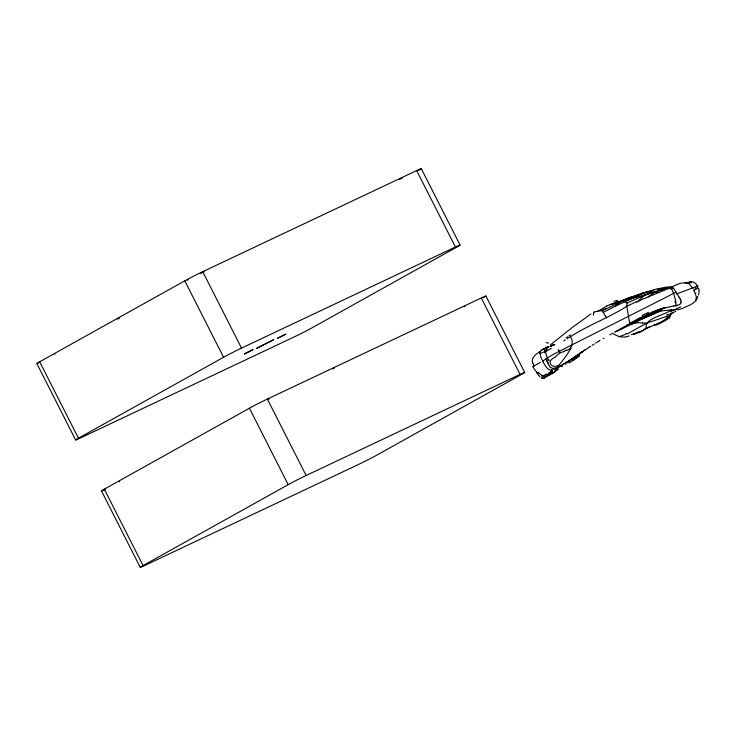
<?xml version="1.0" encoding="UTF-8"?>
<svg xmlns="http://www.w3.org/2000/svg" width="736" height="736" viewBox="0 0 736 736"><rect width="100%" height="100%" fill="white"/><g stroke="black" fill="none" stroke-linecap="round" stroke-linejoin="round"><path stroke-width="1.1" d="M699.2 290.913L698.648 295.044M636.162 301.806L626.805 306.259L629.538 322.607L629.998 323.214L639.777 317.924M626.824 306.066L627.109 303.02L628.618 302.275L648.904 293.526L662.777 289.322M697.848 296.249C696.56 303.241 688.638 305.504 682.953 308.09A21.464 8.952 80.8 0 1 682.456 308.458L678.436 309.644L671.664 309.957M557.032 367.724L566.481 355.506L570.63 348.754M672.235 312.45L670.606 314.686M571.716 345.865C572.958 342.645 572.074 333.206 567.143 338.818M667.405 319.065L668.5 318.403M532.919 366.786L533.72 366.206A24.371 0.81 -26.9 0 1 535.228 365.323L540.472 362.342M696.265 289.266L697.599 287.776M697.47 287.776L697.066 286.635M671.011 309.948C665.28 315.302 643.733 318.182 646.208 328.228M695.704 300.582L696.366 296.764L694.158 291.033M544.272 349.204L545.137 348.284M698.869 290.444L699.016 289.248L697.645 287.804M545.882 358.956L545.753 359.104A31.657 1.049 -26.9 0 1 545.293 359.462L542.469 361.192M638.25 300.914L644.11 295.716L653.872 290.334L643.54 293.379L617.099 305.339M541.705 377.651L544.143 375.544M551.853 372.103L550.786 373.262A21.022 0.515 -31.5 0 1 544.925 376.657M615.646 305.992C623.346 298.374 634.395 296.194 644.221 292.652A27.784 1.104 -13.7 0 1 644.543 292.597M671.471 313.876L671.545 313.794A15.925 4.352 -17.6 0 1 675.344 311.484L675.703 311.337M698.041 286.028L697.406 286.46M558.734 365.314C551.098 369.224 545.873 360.898 554.834 357.429C557.63 354.586 560.252 352.066 564.337 351.606M648.674 296.507L654.939 292.192L663.522 289.358M555.257 371.376L558.449 369.095M574.439 357.282L576.012 355.838M550.703 373.345L548.348 375.296M667.81 317.299L661.535 322.276L656.659 324.778M666.512 318.458L669.226 317.639M548.762 346.72C547.078 347.125 546.765 351.661 544.217 351.974M667.193 319.314L659.576 323.536M550.454 344.844L571.909 327.75L590.907 314.005M546.397 376.105L545.054 376.915L543.067 376.363M631.24 323.279L657.506 311.889M542.055 349.931L543.076 349.232M545.045 377.172L543.968 377.954M582.369 352.259L581.698 352.783M576.546 355.773L567.217 362.701M579.646 354.347L578.947 354.862M577.392 354.743L577.852 354.402M561.908 366.611L562.534 366.178M662.97 289.138L667.193 287.592M575.184 357.632L576.417 357.705M573.022 360.438L579.416 355.792L569.452 362.894M581.081 352.544L581.633 352.176M584.743 349.913L584.071 350.4M581.78 352.038L582.71 351.376M578.91 354.09L580.612 352.875M578.413 354.448L577.107 355.378M573.51 358.818L573.022 359.159M639.179 319.636L637.026 320.473L661.36 308.77L673.891 305.909M578.744 354.375L574.577 357.245M578.956 354.228L580.833 352.93M581.035 352.783L583.068 351.385M583.271 351.247L585.23 349.904M573.638 357.917L558.587 366.97A21.464 19.973 -71.7 0 1 557.4 367.448M585.424 349.775L587.328 348.487M568.201 362.462L567.723 362.784M587.705 348.238L589.573 347.006M566.076 337.861L567.631 336.83M567.474 361.753L565.579 362.995M567.824 361.523L569.784 360.235M565.579 364.2L566.048 363.888M589.941 346.766L590.686 346.288M569.968 360.116L572.065 358.754M564.07 363.98L561.945 365.35M645.012 329.176L639.023 332.819M645.481 328.872L664.286 320.684M570.952 348.045L566.803 350.483M592.149 345.34L594.164 344.062M539.792 351.569L535.366 354.899L532.873 358.119A6.974 6.035 70.9 0 0 532.487 362.296M570.556 336.646C588.469 324.972 608.828 317.878 626.805 306.259M572.277 358.625L574.365 357.3M561.78 365.461L555.698 369.095M568.928 335.966L570.639 334.88M565.303 339.968L563.794 340.906M621.12 328.652L620.052 329.259M596.362 342.691L595.626 343.151M597.098 342.24L598.957 341.108M593.961 311.99L598.166 311.07L603.474 308.016M548.035 375.544L546.535 376.418M552.267 373.814L555.192 371.441L544.346 377.964M600.088 340.437L599.334 340.888M549.424 374.716L548.863 374.56M579.618 353.252L580.18 352.93M621.524 328.412L622.435 327.879M605.24 315.845L603.207 312.441L614.707 306.424M603.189 338.615L603.98 338.155M598.322 311.043L602.655 310.601L621.202 301.493L643.282 292.937M556.131 367.853L556.241 367.798A15.925 1.288 -42.3 0 0 553.895 369.316M675.188 285.421L671.582 287.022M675.28 285.366L680 283.342L687.755 282.458M545.44 348.082L546.618 347.475M543.536 349.352L548.752 346.592M38.419 363.004A14.288 0.478 -26.9 0 1 39.67 361.772L184.8 280.839A14.288 0.478 -26.9 0 1 202.74 271.676L416.659 170.586A14.288 0.478 -26.9 0 1 418.471 170.412M117.613 319.148L119.609 318.035M78.448 438.205L223.578 357.273A14.288 0.478 -26.9 0 1 241.518 348.11L455.428 247.011A14.288 0.478 -26.9 0 1 457.24 246.845L312.11 327.778A14.288 0.478 -26.9 0 1 294.179 336.941L80.261 438.03A14.288 0.478 -26.9 0 1 78.448 438.205L39.67 361.772M143.069 565.588L288.199 484.656A14.288 0.478 -26.9 0 1 306.139 475.493L520.058 374.394A14.288 0.478 -26.9 0 1 521.87 374.228L376.74 455.161A14.288 0.478 -26.9 0 1 358.8 464.324L144.882 565.414A14.288 0.478 -26.9 0 1 143.069 565.588L104.3 489.155L249.43 408.222A14.288 0.478 -26.9 0 1 267.361 399.059L481.28 297.97A14.288 0.478 -26.9 0 1 483.092 297.795M609.85 334.825L610.503 334.466M623.07 327.52L623.76 327.143M611.828 333.73L611.165 334.098M612.711 333.242C617.053 336.564 623.53 338.45 629.225 335.938M551.945 370.806L552.442 370.53A12.88 4.168 -17.4 0 1 552.147 372.048M614.91 332.037L615.793 331.559M617.09 330.85L616.446 331.2M624.496 326.738L625.131 326.398M617.955 330.39L619.841 329.369M543.159 349.186L544.824 348.349M621.46 328.504L622.638 327.879M623.024 327.676L626.281 325.956M631.746 323.371L643.899 317.17M626.345 326.71L644.672 317.851M632.868 322.543L635.407 321.236L634.138 321.844M625.986 326.894L617.973 330.74M626.014 325.892L632.298 322.846L631.065 323.362M654.037 325.119L654.313 324.972A8.74 6.642 64 0 0 656.586 324.769M651.222 314.806L651.746 314.493L643.006 318.265L651.158 314.842M627.596 325.11L626.75 325.524L627.79 325.008M661.13 308.715L659.842 309.368M668.334 315.864L646.521 323.196L627.311 333.896M635.591 321.135L636.75 320.556M581.035 352.47L581.532 352.222M643.42 292.854L656.291 289.101L665.942 287.15M626.658 325.505L629.252 324.272M631.608 323.398L629.556 324.125M636.953 320.454L642.142 317.915M659.502 309.534L646.604 314.493M632.574 322.616L633.917 321.954M665.804 307.262L665.068 307.62M663.016 307.988L661.977 308.476M644.524 316.802L659.557 309.46M659.116 323.757L658.637 323.987M649.52 314.474L646.512 315.891M635.573 321.154L636.852 320.519L636.143 320.878M664.323 307.979L655.224 312.11M332.516 368.957L334.595 367.972M606.326 306.139L606.887 305.891M642.565 317.722L646.208 316.038M554.705 344.448L550.28 346.27L554.751 344.512L550.528 346.076L552.534 345.377M581.826 352.084L582.461 351.799M643.89 330.124L643.384 330.354M675.63 292.33L673.569 293.333L671.517 288.549M626.64 325.349L627.504 324.953M628.102 324.686L629.022 324.272M655.647 311.54L642.132 316.71M629.648 323.987L630.918 323.426M607.172 305.762L631.332 297.077M665.942 319.985L664.47 320.611M649.741 314.465L664.084 308.016M659.806 309.359L660.302 309.148M637.128 320.675L645.564 317.455A36.036 1.739 -22.9 0 1 646.328 317.142L661.011 310.914L671.563 309.957M660.422 309.092L661.259 308.752M652.252 311.99L661.37 308.77M692.732 287.905L697.185 286.175M641.553 299.57L646.521 297.62M692.935 288.632L692.585 287.969L676.356 294.032M646.824 297.5L668.923 288.365M617.66 330.869L616.446 331.31M543.113 352.158L540.187 353.593L540.518 355.81A21.574 21.556 87.2 0 0 541.503 358.542M628.176 324.916L632.518 323.49M615.186 302.487L618.019 301.686M695.345 289.736L693.662 290.058L693.974 290.683M655.086 292.118L610.089 304.649M697.286 286.138L697.783 285.982M643.604 293.351L646.926 291.778M550.537 346.049L552.423 345.46M533.25 366.74L532.956 366.804A21.197 13.828 69.8 0 0 537.988 373.327M615.563 331.596L614.992 331.752M657.763 311.816L661.011 310.914M657.349 289.441L667.304 287.997M670.846 287.224L671.591 287.104M574.65 357.227L575.653 357.264M655.316 312.46L655.482 312.423A32.025 1.279 -22.5 0 1 655.325 312.487L654.856 312.496M690.037 282.173L691.306 282.044M663.513 289.423L662.961 289.46M689.65 282.228L688.997 282.311M688.85 282.33L687.866 282.44M619.887 336.582L619.059 336.656M687.948 282.983L689.954 282.891M668.776 287.399L669.392 287.344M552.442 370.53C546.278 370.383 543.95 363.115 541.475 358.552M684.6 282.753L689.117 283.774L692.585 287.969M601.202 310.675L601.266 310.675A27.315 2.594 -29.9 0 1 605.93 308.292M637.284 322.653L642.215 322.92M634.349 334.53L633.65 334.484M663.421 321.42L662.188 321.264M646.521 323.196L642.399 322.948M630.789 323.463L630.246 323.352M602.342 310.721L603.207 312.441M553.187 368.561L549.902 367.034L546.434 360.024M625.296 302.054L627.1 302.993M541.88 375.599L538.31 372.416M666.945 318.32L667.414 318.872M547.234 375.047L546.287 374.1M576.546 357.77L576.325 357.346M540.114 377.016L538.605 375.342M673.173 287.748L675.832 291.732M536.737 372.922L538.467 375.038M605.443 316.112L606.657 317.796M545.919 358.837L553.656 354.172L664.277 298.2A74.538 2.475 -26.9 0 0 665.749 297.436L666.236 297.178A39.56 1.316 -26.9 0 0 670.901 294.74L673.587 293.379L675.501 300.04M679.043 297.068L676.191 292.358M679.135 297.215L680.248 299.009M548.164 363.391L546.434 359.922M421.277 168.599L460.055 245.033M485.898 295.982L524.676 372.416M416.659 170.586L455.428 247.011M481.28 297.97L520.058 374.394M202.74 271.676L241.518 348.11M267.361 399.059L306.139 475.493M184.8 280.839L223.578 357.273M249.43 408.222L288.199 484.656M36.864 363.584L75.642 440.018M101.485 490.967L140.263 567.401M680.69 299.828L681.03 300.582M549.166 360.741L548.532 359.278M676.163 302.882L675.97 302.137M675.74 301.134L675.538 300.205M532.478 363.023L532.34 362.305M559.581 351.55L559.728 352.811M539.838 353.584A4.839 4.83 0 0 1 541.917 349.729M545.91 349.269A10.617 0.515 -4.7 0 1 546.287 349.223M546.14 342.728A29.376 10.534 -47.8 0 1 548.688 343.178M534.124 365.93A11.491 8.648 70.7 0 1 532.919 362.922M604.136 307.501A21.74 19.403 80.9 0 1 606.418 306.406M593.409 315.192A22.264 5.916 64.5 0 1 594.108 312.257M613.99 301.328A27.315 4.434 -34.9 0 1 617.734 300.61M648.26 296.792A20.387 13.285 59.7 0 1 648.6 296.424M669.079 288.659A4.379 2.999 44.3 0 1 671.388 289.018M671.885 287.85A4.379 1.693 52.5 0 1 673.136 288.668M547.271 357.457A7.949 2.548 64.5 0 1 545.689 350.244M551.319 348.404A9.09 0.488 -29.6 0 1 545.266 351.67M544.309 352.682A7.102 2.723 79.5 0 1 544.686 350.069M626.658 305.974A20.571 4.536 65.5 0 1 626.676 305.799M638.048 301.364A22.218 2.024 -23.2 0 1 640.89 300.205M636.318 302.22A23.69 2.926 -23.6 0 1 638.14 301.438M690.672 282.744A7.949 7.848 63.6 0 1 691.113 282.836M663.467 289.082A23.69 1.288 -16.5 0 1 663.108 289.101M664.231 288.99A22.218 1.113 -18.8 0 1 664.074 289.018M665.979 287.38A32.172 31.17 -70.1 0 1 672.06 286.884M546.13 347.521A4.591 0.929 -16.6 0 1 548.808 346.435M558.228 349.499A7.323 0.57 64.8 0 1 559.047 351.21M559.378 351.228A8.114 4.232 78.8 0 1 559.443 351.56M614.79 306.599A27.784 5.667 -25 0 1 615.692 306.176M615.609 305.863A26.864 5.667 -25 0 1 617.099 305.192M656.512 292.505A33.166 4.306 -13.7 0 1 658.628 291.962M689.678 281.667A7.323 7.296 64 0 1 697.332 285.936M696.992 286.249A8.114 5.906 47 0 1 697.148 286.562M690.911 282.302A9.09 0.589 -21.5 0 1 691.343 282.523M671.499 288.383A1.674 1.058 -84 0 1 672.198 287.463M557.722 368.561A26.045 0.653 -31.5 0 1 554.732 370.374M551.494 373.18A21.924 8.381 32 0 1 548.338 373.511M554.263 368.35A18.418 8.648 -6.2 0 1 551.236 369.518M553.352 368.598A11.822 3.165 -54 0 1 554.622 367.926M550.574 371.809A23.552 1.481 -39.5 0 1 549.617 372.674M642.307 315.404A21.611 3.524 -28.4 0 1 648.572 312.395M639.998 318.053A24.536 1.766 -27.3 0 1 642.096 316.977M630.246 323.187A17.452 3.809 -88.7 0 1 629.998 323.334M666.706 319.222A5.106 1.693 -14 0 1 665.51 319.746M669.88 315.744A12.88 0.948 -45.3 0 1 666.457 318.872M669.916 314.677A11.822 4.867 -3.3 0 1 670.57 313.665M668.904 314.162A18.418 6.698 1.1 0 1 666.466 315.036M669.944 315.358A13.874 0.874 -29 0 1 670.836 315.146M669.87 315.689A1.868 1.858 -35.1 0 1 669.558 317.75M669.107 316.103A12.346 0.8 -31 0 1 668.546 316.508M669.429 317.759A8.16 2.769 -14.7 0 1 668.739 318.403M695.934 293.342A16.928 1.96 56.6 0 1 695.603 293.186M695.842 287.831A27.02 9.688 82 0 1 695.106 288.797M643.43 330.197A21.022 2.328 -25.6 0 1 634.027 334.227M635.628 333.123A26.045 2.907 -25.7 0 1 631.276 334.696M649.308 326.83A38.189 4.858 -25.9 0 1 644.313 329.259M638.719 331.724A21.924 15.392 -70.7 0 1 634.331 333.997M547.823 374.514A38.189 1.224 -32.4 0 1 546.452 375.296M544.75 377.66A13.901 7.13 65 0 1 541.816 378.332M570.924 348.036A21.123 20.81 74.1 0 1 570.602 348.735M571.329 345.81A16.928 16.082 -88.6 0 1 570.612 347.889M566.564 349.986A27.02 25.374 -61.6 0 1 564.181 351.146M548.108 373.483A13.874 1.03 -28.3 0 1 552.405 371.082M543.665 375.756A12.346 1.334 -28 0 1 545.744 374.302M551.779 372.802A6.771 1.628 -26.7 0 1 550.068 374.762M545.79 376.354A5.106 1.214 -7.5 0 1 544.787 376.694M543.306 376.013A15.796 13.349 -29.8 0 1 542.073 375.351M546.682 376.096A8.16 0.929 -46.8 0 1 545.928 376.666M543.895 376.206A5.06 2.392 -35.8 0 1 542.147 376.814M670.579 311.806A23.552 5.419 -19.2 0 1 680.745 306.857M632.196 323.858A67.629 16.808 -41 0 1 637.026 322.92M644.184 317.952A35.392 1.969 -22.7 0 1 645.132 317.538M626.989 333.316A29.652 28.548 -61.5 0 1 619.85 336.407M681.196 302.524A6.523 5.253 48.3 0 1 676.936 305.247M677.019 305.339A4.756 3.422 -36.9 0 1 673.863 305.974M548.265 360.079A11.942 2.18 67.9 0 1 547.179 357.512M620.724 328.937A32.025 1.325 -28 0 1 621.313 328.624M676.366 305.633A4.425 2.53 85 0 1 675.482 303.03M675.188 302.266A16.192 5.649 76.8 0 1 674.949 301.19M680.717 300.766A4.425 3.781 -82 0 1 681.085 302.625M680.147 299.064A16.192 15.576 -69.5 0 1 680.579 299.883M105.257 489.385A14.288 0.478 -26.9 0 1 104.3 489.155M268.254 399.326A14.288 0.478 -26.9 0 1 269.174 398.894M119.434 481.694A14.288 0.478 -26.9 0 1 119.637 481.537M464.204 306.728A14.288 0.478 -26.9 0 1 465.005 306.351M187.376 280.25A14.288 0.478 -26.9 0 1 188.25 279.772M200.348 273.544A14.288 0.478 -26.9 0 1 204.553 271.51M54.74 354.402A14.288 0.478 -26.9 0 1 54.804 354.31M399.574 179.345A14.288 0.478 -26.9 0 1 402.353 178.103M256.671 348.312L273.654 339.71L256.671 348.312M244.481 353.915L252.945 349.655L244.481 353.915M277.389 338.367L285.862 334.089L277.435 338.33M643.062 292.983A26.864 1.086 -13.3 0 0 643.098 293.029"/></g></svg>
